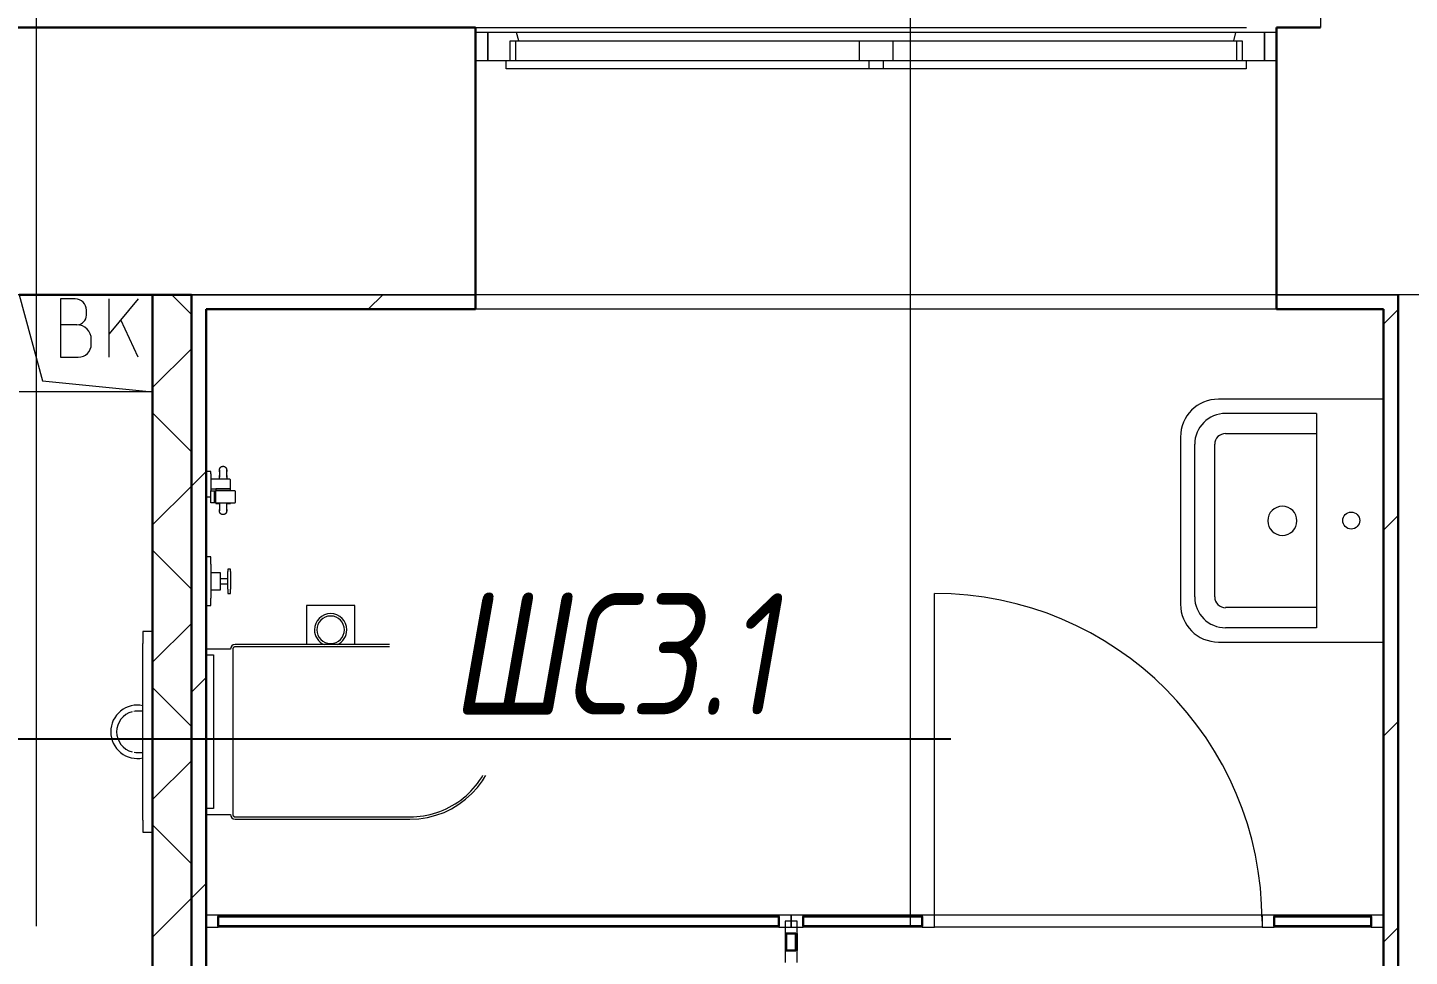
# Model space of a CAD drawing. Header units: millimetres. Extents: x -259793 to 1187961, y -549744 to 43070.
# Drawn here: x 261128 to 263974, y -4326 to -2413 of the extents above; entities that cross this region are included whole.
import ezdxf
from ezdxf import colors
from ezdxf.entities.mleader import LeaderData, LeaderLine
from ezdxf.math import Vec2, Vec3

# ---------------------------------------------------------------- set-up
doc = ezdxf.new("R2010")
doc.units = ezdxf.units.MM
doc.linetypes.add('ADSK_Линия сетки', pattern=[25, 20, -2.5, 0, -2.5])
for name, color, linetype, lineweight in [('_ Окна', 7, 'Continuous', 9), ('RC-Выноски', 7, 'Continuous', 0), ('Витраж', 7, 'Continuous', 9), ('Двери', 252, 'Continuous', 9), ('Обобщенные модели', 252, 'Continuous', 18), ('Окна', 252, 'Continuous', 9), ('Оси', 252, 'Continuous', 9), ('Перекрытие', 252, 'Continuous', 18), ('Сантехника', 252, 'Continuous', 9), ('Стены внутренние', 7, 'Continuous', 18), ('Стены наружные', 7, 'Continuous', 18), ('Стены разрез', 7, 'Continuous', 30)]:
    doc.layers.add(name, color=color, linetype=linetype, lineweight=lineweight)
doc.styles.add('RubezhCAD', font='', dxfattribs={"oblique": 10})
doc.styles.get('RubezhCAD').set_extended_font_data('GOST type A')

# ---------------------------------------------------------------- blocks, each defined once
blk = doc.blocks.new('3 этаж')
at = {"color": 251, "lineweight": 18, "true_color": 0x636466}
for p, q in [((261110.8, -2963.4), (261158.9, -3140.6)), ((261226, -2972.1), (261196, -2972.1)), ((261196, -2972.1), (261196, -3092.1)), ((261356, -2972.1), (261296, -3043.6)), ((261296, -3092.1), (261296, -2972.1)), ((261249.4, -3005.4), (261249.4, -2995.4)), ((261356, -3092.1), (261320.1, -3015)), ((261229.4, -3025.4), (261196, -3025.4)), ((261259.4, -3065.4), (261259.4, -3055.4)), ((261196, -3092.1), (261232.7, -3092.1)), ((261158.9, -3140.6), (261385.8, -3163.4)), ((261385.8, -3163.4), (261110.8, -3163.4))]:
    blk.add_line(p, q, dxfattribs=at)
for centre, radius, start, end in [((261226, -2995.4), 23.3, 0, 90), ((261229.4, -3005.4), 20, 270, 0), ((261229.4, -3055.4), 30, 0, 90), ((261232.7, -3065.4), 26.7, 270, 0)]:
    blk.add_arc(centre, radius, start, end, dxfattribs=at)
at = {"layer": '_ Окна', "color": 251, "true_color": 0x636466}
for p, q in [((262075.8, -2423.4), (262050.8, -2423.4)), ((262075.8, -2481.4), (262075.8, -2423.4)), ((263700.8, -2423.4), (263675.8, -2423.4)), ((263675.8, -2423.4), (263675.8, -2481.4)), ((262050.8, -2481.4), (262075.8, -2481.4)), ((263675.8, -2481.4), (263700.8, -2481.4))]:
    blk.add_line(p, q, dxfattribs=at)
at = {"layer": '_ Окна', "color": 251, "lineweight": 18, "true_color": 0x636466}
for p, q in [((262135.2, -2423.4), (262075.8, -2423.4)), ((262075.8, -2423.4), (262075.8, -2481.4)), ((262121.8, -2481.4), (262121.8, -2440.4)), ((262121.8, -2440.4), (262133.8, -2440.4)), ((262139.8, -2440.4), (262135.2, -2423.4)), ((263616.3, -2423.4), (263611.8, -2440.4)), ((263675.8, -2423.4), (263616.3, -2423.4)), ((263617.8, -2440.4), (263629.8, -2440.4)), ((263629.8, -2440.4), (263629.8, -2481.4)), ((263675.8, -2481.4), (263675.8, -2423.4)), ((262075.8, -2481.4), (262113.8, -2481.4)), ((263637.8, -2481.4), (263675.8, -2481.4))]:
    blk.add_line(p, q, dxfattribs=at)
at = {"layer": 'Витраж', "color": 251, "lineweight": 18, "true_color": 0x636466}
for p, q in [((261520.8, -4240.9), (261495.8, -4240.9)), ((261495.8, -4240.9), (261495.8, -4265.9)), ((261495.8, -4265.9), (261520.8, -4265.9)), ((261520.8, -4265.9), (261520.8, -4240.9)), ((262725.8, -4240.9), (262700.8, -4240.9)), ((262700.8, -4240.9), (262700.8, -4265.9)), ((262700.8, -4265.9), (262725.8, -4265.9)), ((262725.8, -4265.9), (262725.8, -4240.9))]:
    blk.add_line(p, q, dxfattribs=at)
at = {"layer": 'Витраж', "color": 251, "true_color": 0x636466}
for p, q in [((262675.8, -4240.9), (261520.8, -4240.9)), ((262675.8, -4265.9), (261520.8, -4265.9)), ((262970.8, -4240.9), (262725.8, -4240.9)), ((262970.8, -4265.9), (262725.8, -4265.9)), ((263670.8, -4240.9), (262995.8, -4240.9)), ((263670.8, -4265.9), (262995.8, -4265.9)), ((263895.8, -4240.9), (263695.8, -4240.9)), ((263895.8, -4265.9), (263695.8, -4265.9)), ((262688.3, -4278.4), (262688.3, -4313.4)), ((262713.3, -4278.4), (262713.3, -4313.4))]:
    blk.add_line(p, q, dxfattribs=at)
at = {"layer": 'Витраж', "color": 251, "lineweight": 18, "true_color": 0x636466, "extrusion": (0, 0, -1)}
for p, q in [((262700.8, -4240.9), (262675.8, -4240.9)), ((262675.8, -4240.9), (262675.8, -4265.9)), ((262675.8, -4265.9), (262700.8, -4265.9)), ((262713.3, -4253.4), (262688.3, -4253.4)), ((262688.3, -4253.4), (262688.3, -4278.4)), ((262700.8, -4265.9), (262700.8, -4240.9)), ((262713.3, -4278.4), (262713.3, -4253.4)), ((262995.8, -4240.9), (262970.8, -4240.9)), ((262970.8, -4240.9), (262970.8, -4265.9)), ((262970.8, -4265.9), (262995.8, -4265.9)), ((262995.8, -4265.9), (262995.8, -4240.9)), ((263695.8, -4240.9), (263670.8, -4240.9)), ((263670.8, -4240.9), (263670.8, -4265.9)), ((263670.8, -4265.9), (263695.8, -4265.9)), ((263695.8, -4265.9), (263695.8, -4240.9)), ((263920.8, -4240.9), (263895.8, -4240.9)), ((263895.8, -4240.9), (263895.8, -4265.9)), ((263895.8, -4265.9), (263920.8, -4265.9)), ((263920.8, -4265.9), (263920.8, -4240.9)), ((262688.3, -4278.4), (262713.3, -4278.4)), ((262713.3, -4313.4), (262688.3, -4313.4)), ((262688.3, -4313.4), (262688.3, -4338.4)), ((262713.3, -4338.4), (262713.3, -4313.4))]:
    blk.add_line(p, q, dxfattribs=at)
at = {"layer": 'Двери', "color": 251, "true_color": 0x636466}
blk.add_line((262995.8, -4240.9), (262995.8, -3578.4), dxfattribs=at)
blk.add_arc((262995.8, -4253.4), 675, 0, 90, dxfattribs=at)
at = {"layer": 'Обобщенные модели', "color": 251, "true_color": 0x636466}
for p, q in [((263920.8, -3178.4), (263580.8, -3178.4)), ((263782.8, -3207.9), (263595.6, -3207.9)), ((263782.8, -3207.9), (263782.8, -3649)), ((263502.8, -3256.4), (263502.8, -3428.5)), ((263532.1, -3585.5), (263532.1, -3271.4)), ((263573.4, -3585.5), (263573.4, -3271.4)), ((263595.6, -3249.2), (263782.8, -3249.2)), ((263502.8, -3428.5), (263502.8, -3600.5)), ((263782.8, -3607.7), (263595.6, -3607.7)), ((263782.8, -3649), (263595.6, -3649)), ((263580.8, -3678.5), (263920.8, -3678.5))]:
    blk.add_line(p, q, dxfattribs=at)
blk.add_circle((263854.5, -3428.4), 17.5, dxfattribs=at)
for centre, radius, start, end in [((263580.8, -3256.4), 78, 90, 180), ((263595.6, -3271.4), 63.6, 90, 180), ((263595.6, -3271.4), 22.3, 90, 180), ((263712.6, -3428.9), 30, 90, 270), ((263712.6, -3428.9), 30, 270, 90), ((263595.6, -3585.5), 63.6, 180, 270), ((263595.6, -3585.5), 22.3, 180, 270), ((263580.8, -3600.5), 78, 180, 270)]:
    blk.add_arc(centre, radius, start, end, dxfattribs=at)
at = {"layer": 'Окна', "color": 251, "true_color": 0x636466}
for p, q in [((262133.8, -2440.4), (262840.8, -2440.4)), ((262133.8, -2481.4), (262133.8, -2440.4)), ((263616.3, -2423.4), (262135.2, -2423.4)), ((262840.8, -2440.4), (262910.8, -2440.4)), ((262840.8, -2440.4), (262840.8, -2481.4)), ((262910.8, -2440.4), (263617.8, -2440.4)), ((262910.8, -2481.4), (262910.8, -2440.4)), ((263617.8, -2440.4), (263617.8, -2481.4)), ((262113.8, -2481.4), (262860.8, -2481.4)), ((262113.8, -2498.4), (262113.8, -2481.4)), ((262860.8, -2498.4), (262113.8, -2498.4)), ((262860.8, -2481.4), (262890.8, -2481.4)), ((262860.8, -2481.4), (262860.8, -2498.4)), ((262890.8, -2498.4), (262860.8, -2498.4)), ((262890.8, -2481.4), (263637.8, -2481.4)), ((262890.8, -2498.4), (262890.8, -2481.4)), ((263637.8, -2498.4), (262890.8, -2498.4)), ((263637.8, -2481.4), (263637.8, -2498.4))]:
    blk.add_line(p, q, dxfattribs=at)
at = {"layer": 'Оси', "color": 251, "linetype": 'ADSK_Линия сетки', "ltscale": 200, "true_color": 0x636466}
for p, q in [((261145.8, -263.4), (261145.8, -31389.6)), ((262945.8, -263.4), (262945.8, -31389.6)), ((314013.1, -2963.4), (237073.5, -2963.4))]:
    blk.add_line(p, q, dxfattribs=at)
at = {"layer": 'Перекрытие', "color": 251, "true_color": 0x636466}
blk.add_line((261385.8, -3163.4), (261110.8, -3163.4), dxfattribs=at)
at = {"layer": 'Сантехника', "color": 251, "true_color": 0x636466}
for p, q in [((261505.8, -3327.4), (261495.8, -3327.4)), ((261505.8, -3328.1), (261505.8, -3327.4)), ((261505.8, -3332.4), (261505.8, -3327.4)), ((261523.3, -3323.3), (261523.4, -3323)), ((261523.3, -3323.6), (261523.3, -3323.3)), ((261523.3, -3323.9), (261523.3, -3323.6)), ((261523.3, -3324.2), (261523.3, -3323.9)), ((261523.3, -3324.2), (261523.3, -3324.2)), ((261523.3, -3324.2), (261523.3, -3324.3)), ((261523.3, -3324.4), (261523.3, -3324.2)), ((261523.3, -3324.2), (261523.3, -3324.2)), ((261523.3, -3324.2), (261523.3, -3324.2)), ((261523.3, -3324.3), (261523.3, -3324.5)), ((261523.3, -3324.6), (261523.3, -3324.4)), ((261523.3, -3324.5), (261523.3, -3324.8)), ((261523.3, -3324.9), (261523.3, -3324.6)), ((261523.3, -3324.8), (261523.3, -3325.2)), ((261523.3, -3325.2), (261523.3, -3324.9)), ((261523.3, -3325.2), (261523.3, -3325.6)), ((261523.3, -3325.6), (261523.3, -3325.2)), ((261523.3, -3325.6), (261523.3, -3326.1)), ((261523.3, -3326.1), (261523.3, -3325.6)), ((261523.3, -3326.1), (261523.3, -3326.7)), ((261523.3, -3326.6), (261523.3, -3326.1)), ((261523.3, -3327.2), (261523.3, -3326.6)), ((261523.3, -3326.7), (261523.3, -3327.4)), ((261523.3, -3327.9), (261523.3, -3327.2)), ((261523.3, -3327.4), (261523.3, -3328.1)), ((261523.3, -3328.1), (261523.3, -3328.9)), ((261523.3, -3328.9), (261523.3, -3329.8)), ((261523.4, -3322.7), (261523.5, -3322.4)), ((261523.4, -3323), (261523.4, -3322.7)), ((261523.5, -3322.4), (261523.6, -3322.1)), ((261523.6, -3322.1), (261523.7, -3321.8)), ((261523.7, -3321.8), (261523.8, -3321.5)), ((261523.8, -3321.5), (261523.9, -3321.2)), ((261523.9, -3321.2), (261524, -3321)), ((261524, -3321), (261524.1, -3320.7)), ((261524.1, -3320.7), (261524.3, -3320.4)), ((261524.3, -3320.4), (261524.4, -3320.2)), ((261524.4, -3320.2), (261524.6, -3319.9)), ((261524.6, -3319.9), (261524.8, -3319.7)), ((261524.8, -3319.7), (261524.9, -3319.4)), ((261524.9, -3319.4), (261525.1, -3319.2)), ((261525.1, -3319.2), (261525.3, -3319)), ((261525.3, -3319), (261525.6, -3318.8)), ((261525.6, -3318.8), (261525.8, -3318.6)), ((261525.8, -3318.6), (261526, -3318.4)), ((261526, -3318.4), (261526.2, -3318.2)), ((261526.2, -3318.2), (261526.5, -3318)), ((261526.5, -3318), (261526.7, -3317.8)), ((261526.7, -3317.8), (261527, -3317.7)), ((261527, -3317.7), (261527.2, -3317.5)), ((261527.2, -3317.5), (261527.5, -3317.4)), ((261527.5, -3317.4), (261527.8, -3317.3)), ((261527.8, -3317.3), (261528.1, -3317.2)), ((261528.1, -3317.2), (261528.3, -3317.1)), ((261528.3, -3317.1), (261528.6, -3317)), ((261528.6, -3317), (261528.9, -3316.9)), ((261528.9, -3316.9), (261529.2, -3316.8)), ((261529.2, -3316.8), (261529.5, -3316.8)), ((261529.5, -3316.8), (261529.8, -3316.7)), ((261529.8, -3316.7), (261530.1, -3316.7)), ((261530.1, -3316.7), (261530.4, -3316.7)), ((261530.4, -3316.7), (261530.7, -3316.7)), ((261530.7, -3316.7), (261531, -3316.7)), ((261531, -3316.7), (261531.3, -3316.7)), ((261531.3, -3316.7), (261531.6, -3316.7)), ((261531.6, -3316.7), (261531.9, -3316.7)), ((261531.9, -3316.7), (261532.2, -3316.8)), ((261532.2, -3316.8), (261532.5, -3316.9)), ((261532.5, -3316.9), (261532.8, -3316.9)), ((261532.8, -3316.9), (261533.1, -3317)), ((261533.1, -3317), (261533.3, -3317.1)), ((261533.3, -3317.1), (261533.6, -3317.2)), ((261533.6, -3317.2), (261533.9, -3317.3)), ((261533.9, -3317.3), (261534.2, -3317.5)), ((261534.2, -3317.5), (261534.4, -3317.6)), ((261534.4, -3317.6), (261534.7, -3317.8)), ((261534.7, -3317.8), (261534.9, -3317.9)), ((261534.9, -3317.9), (261535.2, -3318.1)), ((261535.2, -3318.1), (261535.4, -3318.3)), ((261535.4, -3318.3), (261535.7, -3318.5)), ((261535.7, -3318.5), (261535.9, -3318.7)), ((261535.9, -3318.7), (261536.1, -3318.9)), ((261536.1, -3318.9), (261536.3, -3319.1)), ((261536.3, -3319.1), (261536.5, -3319.3)), ((261536.5, -3319.3), (261536.7, -3319.5)), ((261536.7, -3319.5), (261536.9, -3319.8)), ((261536.9, -3319.8), (261537, -3320)), ((261537, -3320), (261537.2, -3320.3)), ((261537.2, -3320.3), (261537.4, -3320.5)), ((261537.4, -3320.5), (261537.5, -3320.8)), ((261537.5, -3320.8), (261537.6, -3321.1)), ((261537.6, -3321.1), (261537.7, -3321.4)), ((261537.7, -3321.4), (261537.8, -3321.6)), ((261537.8, -3321.6), (261537.9, -3321.9)), ((261537.9, -3321.9), (261538, -3322.2)), ((261538, -3322.2), (261538.1, -3322.5)), ((261538.1, -3322.5), (261538.2, -3322.8)), ((261538.2, -3322.8), (261538.2, -3323.1)), ((261538.2, -3323.1), (261538.2, -3323.4)), ((261538.2, -3323.4), (261538.3, -3323.7)), ((261538.3, -3323.7), (261538.3, -3324)), ((261538.3, -3324), (261538.3, -3324.2)), ((261538.3, -3324.3), (261538.3, -3324.2)), ((261538.3, -3324.2), (261538.3, -3324.2)), ((261538.3, -3324.2), (261538.3, -3324.2)), ((261538.3, -3324.2), (261538.3, -3324.3)), ((261538.3, -3324.4), (261538.3, -3324.3)), ((261538.3, -3324.3), (261538.3, -3324.5)), ((261538.3, -3324.7), (261538.3, -3324.4)), ((261538.3, -3324.5), (261538.3, -3324.7)), ((261538.3, -3325), (261538.3, -3324.7)), ((261538.3, -3324.7), (261538.3, -3325)), ((261538.3, -3325.4), (261538.3, -3325)), ((261538.3, -3325), (261538.3, -3325.4)), ((261538.3, -3325.9), (261538.3, -3325.4)), ((261538.3, -3325.4), (261538.3, -3325.8)), ((261538.3, -3325.8), (261538.3, -3326.3)), ((261538.3, -3326.5), (261538.3, -3325.9)), ((261538.3, -3326.3), (261538.3, -3326.9)), ((261538.3, -3327.1), (261538.3, -3326.5)), ((261538.3, -3326.9), (261538.3, -3327.5)), ((261538.3, -3327.8), (261538.3, -3327.1)), ((261538.3, -3328.6), (261538.3, -3327.8)), ((261538.3, -3329.5), (261538.3, -3328.6)), ((261538.3, -3330.4), (261538.3, -3329.5)), ((261505.8, -3332.4), (261505.8, -3366.9)), ((261544.8, -3343.4), (261505.8, -3343.4)), ((261523.3, -3329.8), (261523.3, -3330.8)), ((261523.3, -3330.8), (261523.3, -3331.8)), ((261523.3, -3331.8), (261523.3, -3332.9)), ((261523.3, -3332.9), (261523.3, -3334.1)), ((261523.3, -3334.1), (261523.3, -3335.3)), ((261523.3, -3335.3), (261523.3, -3336.6)), ((261523.3, -3336.4), (261523.3, -3335.3)), ((261523.3, -3337.6), (261523.3, -3336.4)), ((261523.3, -3336.6), (261523.3, -3337.9)), ((261523.3, -3338.9), (261523.3, -3337.6)), ((261523.3, -3337.9), (261523.3, -3338.8)), ((261523.3, -3339.7), (261523.3, -3338.8)), ((261523.3, -3340.2), (261523.3, -3338.9)), ((261523.3, -3341), (261523.3, -3339.7)), ((261523.3, -3341.6), (261523.3, -3340.2)), ((261523.3, -3342.3), (261523.3, -3341)), ((261523.3, -3342.9), (261523.3, -3341.6)), ((261538.3, -3331.4), (261538.3, -3330.4)), ((261538.3, -3332.5), (261538.3, -3331.4)), ((261538.3, -3333.6), (261538.3, -3332.5)), ((261538.3, -3334.8), (261538.3, -3333.6)), ((261538.3, -3336.1), (261538.3, -3334.8)), ((261538.3, -3335.8), (261538.3, -3337)), ((261538.3, -3337.4), (261538.3, -3336.1)), ((261538.3, -3337), (261538.3, -3338.2)), ((261538.3, -3338.8), (261538.3, -3337.4)), ((261538.3, -3338.2), (261538.3, -3339.5)), ((261538.3, -3338.8), (261538.3, -3340.2)), ((261538.3, -3339.5), (261538.3, -3340.8)), ((261538.3, -3340.2), (261538.3, -3341.5)), ((261538.3, -3340.8), (261538.3, -3342.2)), ((261538.3, -3341.5), (261538.3, -3342.8)), ((261538.3, -3342.2), (261538.3, -3343.4)), ((261545.8, -3362.4), (261545.8, -3344.4)), ((261495.8, -3379.4), (261505.8, -3379.4)), ((261505.8, -3363.4), (261544.8, -3363.4)), ((261505.8, -3366.9), (261512.8, -3366.9)), ((261505.8, -3391.9), (261505.8, -3366.9)), ((261512.8, -3366.9), (261515.8, -3366.9)), ((261512.8, -3366.9), (261512.8, -3391.9)), ((261515.8, -3363.4), (261515.8, -3366.9)), ((261545.8, -3363.4), (261515.8, -3363.4)), ((261555.8, -3366.9), (261515.8, -3366.9)), ((261515.8, -3367.6), (261515.8, -3367.9)), ((261515.8, -3390.9), (261515.8, -3367.9)), ((261515.8, -3390.9), (261515.8, -3367.9)), ((261545.8, -3367.9), (261545.8, -3363.4)), ((261555.8, -3367), (261555.8, -3366.9)), ((261555.8, -3367.9), (261555.8, -3366.9)), ((261555.8, -3367.9), (261555.8, -3390.9)), ((261512.8, -3391.9), (261505.8, -3391.9)), ((261515.8, -3391.9), (261512.8, -3391.9)), ((261515.8, -3390.9), (261515.8, -3391.2)), ((261515.8, -3391.9), (261515.8, -3393.4)), ((261515.8, -3391.9), (261555.8, -3391.9)), ((261515.8, -3393.4), (261523.3, -3393.4)), ((261523.3, -3393.4), (261523.3, -3390.9)), ((261523.3, -3394.1), (261523.3, -3395.5)), ((261523.3, -3395.5), (261523.3, -3396.8)), ((261523.3, -3396.8), (261523.3, -3398.1)), ((261523.3, -3398.1), (261523.3, -3399.3)), ((261523.3, -3399.3), (261523.3, -3400.4)), ((261523.3, -3400.4), (261523.3, -3401.5)), ((261523.3, -3401.5), (261523.3, -3402.5)), ((261523.3, -3402.5), (261523.3, -3403.4)), ((261523.3, -3403.4), (261523.3, -3404.3)), ((261523.3, -3404.3), (261523.3, -3405.1)), ((261523.3, -3405.1), (261523.3, -3405.8)), ((261523.3, -3406), (261523.3, -3405.4)), ((261523.3, -3405.8), (261523.3, -3406.4)), ((261523.3, -3406.6), (261523.3, -3406)), ((261523.3, -3406.4), (261523.3, -3407)), ((261523.3, -3407.1), (261523.3, -3406.6)), ((261523.3, -3407), (261523.3, -3407.5)), ((261523.3, -3407.5), (261523.3, -3407.1)), ((261523.3, -3407.9), (261523.3, -3407.5)), ((261523.3, -3407.5), (261523.3, -3407.9)), ((261523.3, -3408.2), (261523.3, -3407.9)), ((261523.3, -3407.9), (261523.3, -3408.2)), ((261523.3, -3408.4), (261523.3, -3408.2)), ((261523.3, -3408.2), (261523.3, -3408.5)), ((261523.3, -3408.6), (261523.3, -3408.4)), ((261523.3, -3408.5), (261523.3, -3408.6)), ((261523.3, -3408.7), (261523.3, -3408.6)), ((261523.3, -3408.6), (261523.3, -3408.7)), ((261523.3, -3408.9), (261523.3, -3408.7)), ((261523.3, -3408.7), (261523.3, -3408.7)), ((261523.3, -3408.7), (261523.3, -3408.7)), ((261523.3, -3409.2), (261523.3, -3408.9)), ((261523.3, -3409.5), (261523.3, -3409.2)), ((261523.4, -3409.8), (261523.3, -3409.5)), ((261523.4, -3410.1), (261523.4, -3409.8)), ((261523.5, -3410.4), (261523.4, -3410.1)), ((261523.5, -3410.7), (261523.5, -3410.4)), ((261523.6, -3411), (261523.5, -3410.7)), ((261523.7, -3411.2), (261523.6, -3411)), ((261523.8, -3411.5), (261523.7, -3411.2)), ((261523.9, -3411.8), (261523.8, -3411.5)), ((261524.1, -3412.1), (261523.9, -3411.8)), ((261524.2, -3412.3), (261524.1, -3412.1)), ((261524.4, -3412.6), (261524.2, -3412.3)), ((261524.5, -3412.9), (261524.4, -3412.6)), ((261524.7, -3413.1), (261524.5, -3412.9)), ((261524.9, -3413.3), (261524.7, -3413.1)), ((261525.1, -3413.6), (261524.9, -3413.3)), ((261525.2, -3413.8), (261525.1, -3413.6)), ((261525.5, -3414), (261525.2, -3413.8)), ((261525.7, -3414.2), (261525.5, -3414)), ((261525.9, -3414.4), (261525.7, -3414.2)), ((261526.1, -3414.6), (261525.9, -3414.4)), ((261526.4, -3414.8), (261526.1, -3414.6)), ((261526.6, -3415), (261526.4, -3414.8)), ((261526.9, -3415.1), (261526.6, -3415)), ((261534.8, -3415), (261534.6, -3415.2)), ((261535.1, -3414.9), (261534.8, -3415)), ((261535.3, -3414.7), (261535.1, -3414.9)), ((261535.6, -3414.5), (261535.3, -3414.7)), ((261535.8, -3414.3), (261535.6, -3414.5)), ((261536, -3414.1), (261535.8, -3414.3)), ((261536.2, -3413.9), (261536, -3414.1)), ((261536.4, -3413.7), (261536.2, -3413.9)), ((261536.6, -3413.4), (261536.4, -3413.7)), ((261536.8, -3413.2), (261536.6, -3413.4)), ((261537, -3413), (261536.8, -3413.2)), ((261537.1, -3412.7), (261537, -3413)), ((261537.3, -3412.5), (261537.1, -3412.7)), ((261537.4, -3412.2), (261537.3, -3412.5)), ((261537.6, -3411.9), (261537.4, -3412.2)), ((261537.7, -3411.7), (261537.6, -3411.9)), ((261537.8, -3411.4), (261537.7, -3411.7)), ((261537.9, -3411.1), (261537.8, -3411.4)), ((261538, -3410.8), (261537.9, -3411.1)), ((261538.1, -3410.5), (261538, -3410.8)), ((261538.2, -3409.9), (261538.1, -3410.2)), ((261538.1, -3410.2), (261538.1, -3410.5)), ((261538.3, -3409.3), (261538.2, -3409.6)), ((261538.2, -3409.6), (261538.2, -3409.9)), ((261538.3, -3390.9), (261538.3, -3393.4)), ((261538.3, -3393.2), (261538.3, -3394.1)), ((261538.3, -3393.4), (261545.8, -3393.4)), ((261538.3, -3395), (261538.3, -3394.1)), ((261538.3, -3396.3), (261538.3, -3395)), ((261538.3, -3397.6), (261538.3, -3396.3)), ((261538.3, -3398.8), (261538.3, -3397.6)), ((261538.3, -3400), (261538.3, -3398.8)), ((261538.3, -3401.1), (261538.3, -3400)), ((261538.3, -3402.1), (261538.3, -3401.1)), ((261538.3, -3403.1), (261538.3, -3402.1)), ((261538.3, -3404), (261538.3, -3403.1)), ((261538.3, -3404.8), (261538.3, -3404)), ((261538.3, -3405.5), (261538.3, -3404.8)), ((261538.3, -3406.2), (261538.3, -3405.5)), ((261538.3, -3405.7), (261538.3, -3406.3)), ((261538.3, -3406.8), (261538.3, -3406.2)), ((261538.3, -3406.3), (261538.3, -3406.8)), ((261538.3, -3406.8), (261538.3, -3407.3)), ((261538.3, -3407.3), (261538.3, -3406.8)), ((261538.3, -3407.3), (261538.3, -3407.7)), ((261538.3, -3407.7), (261538.3, -3407.3)), ((261538.3, -3407.7), (261538.3, -3408)), ((261538.3, -3408.1), (261538.3, -3407.7)), ((261538.3, -3408), (261538.3, -3408.3)), ((261538.3, -3408.4), (261538.3, -3408.1)), ((261538.3, -3408.3), (261538.3, -3408.5)), ((261538.3, -3408.6), (261538.3, -3408.4)), ((261538.3, -3408.5), (261538.3, -3408.7)), ((261538.3, -3408.7), (261538.3, -3408.6)), ((261538.3, -3408.7), (261538.3, -3409)), ((261538.3, -3408.7), (261538.3, -3408.7)), ((261538.3, -3408.7), (261538.3, -3408.7)), ((261538.3, -3408.7), (261538.3, -3408.7)), ((261538.3, -3409), (261538.3, -3409.3)), ((261545.8, -3393.4), (261545.8, -3390.9)), ((261555.8, -3391.9), (261555.8, -3390.9)), ((261555.8, -3391.9), (261555.8, -3391.8)), ((261527.1, -3415.3), (261526.9, -3415.1)), ((261527.4, -3415.4), (261527.1, -3415.3)), ((261527.7, -3415.6), (261527.4, -3415.4)), ((261527.9, -3415.7), (261527.7, -3415.6)), ((261528.2, -3415.8), (261527.9, -3415.7)), ((261528.5, -3415.9), (261528.2, -3415.8)), ((261528.8, -3416), (261528.5, -3415.9)), ((261529.1, -3416), (261528.8, -3416)), ((261529.4, -3416.1), (261529.1, -3416)), ((261529.7, -3416.2), (261529.4, -3416.1)), ((261530, -3416.2), (261529.7, -3416.2)), ((261530.3, -3416.2), (261530, -3416.2)), ((261530.6, -3416.2), (261530.3, -3416.2)), ((261530.9, -3416.2), (261530.6, -3416.2)), ((261531.2, -3416.2), (261530.9, -3416.2)), ((261531.5, -3416.2), (261531.2, -3416.2)), ((261531.8, -3416.2), (261531.5, -3416.2)), ((261532.1, -3416.1), (261531.8, -3416.2)), ((261532.3, -3416.1), (261532.1, -3416.1)), ((261532.6, -3416), (261532.3, -3416.1)), ((261532.9, -3415.9), (261532.6, -3416)), ((261533.2, -3415.8), (261532.9, -3415.9)), ((261533.5, -3415.7), (261533.2, -3415.8)), ((261533.8, -3415.6), (261533.5, -3415.7)), ((261534, -3415.5), (261533.8, -3415.6)), ((261534.3, -3415.3), (261534, -3415.5)), ((261534.6, -3415.2), (261534.3, -3415.3)), ((261505.8, -3503.4), (261495.8, -3503.4)), ((261505.8, -3504), (261505.8, -3503.4)), ((261505.8, -3518.4), (261505.8, -3503.4)), ((261505.8, -3518.4), (261505.8, -3588.4)), ((261545.8, -3528.4), (261540.8, -3528.4)), ((261540.8, -3528.4), (261540.8, -3533.4)), ((261540.8, -3528.4), (261540.8, -3530.9)), ((261545.8, -3530.9), (261545.8, -3528.4)), ((261545.8, -3533.4), (261545.8, -3528.4)), ((261525.8, -3535.9), (261505.8, -3535.9)), ((261525.8, -3570.9), (261525.8, -3535.9)), ((261540.8, -3548.4), (261525.8, -3548.4)), ((261540.8, -3569.4), (261540.8, -3533.4)), ((261545.8, -3533.4), (261545.8, -3569.4)), ((261505.8, -3570.9), (261525.8, -3570.9)), ((261525.8, -3558.4), (261540.8, -3558.4)), ((261540.8, -3569.4), (261540.8, -3578.4)), ((261540.8, -3577.2), (261540.8, -3578.4)), ((261540.8, -3578.4), (261545.8, -3578.4)), ((261545.8, -3578.4), (261545.8, -3569.4)), ((261545.8, -3578.4), (261545.8, -3577.2)), ((261495.8, -3603.4), (261505.8, -3603.4)), ((261505.8, -3603.4), (261505.8, -3588.4)), ((261505.8, -3603.4), (261505.8, -3602.9)), ((261802.4, -3603.3), (261702.4, -3603.3)), ((261702.4, -3603.3), (261702.4, -3683.4)), ((261802.4, -3683.4), (261802.4, -3603.3)), ((261545.8, -3693.4), (261495.8, -3693.4)), ((261550.9, -3692.6), (261550.8, -3692.8)), ((261550.8, -3692.8), (261550.8, -3693)), ((261550.8, -3693), (261550.8, -3693.2)), ((261550.8, -3693.2), (261550.8, -3693.4)), ((261550.8, -3693.4), (261550.8, -3693.4)), ((261550.8, -3693.4), (261550.8, -4033.4)), ((261551, -3692), (261550.9, -3692.2)), ((261550.9, -3692.2), (261550.9, -3692.4)), ((261550.9, -3692.4), (261550.9, -3692.6)), ((261551.1, -3691.8), (261551, -3692)), ((261551.2, -3691.4), (261551.1, -3691.6)), ((261551.1, -3691.6), (261551.1, -3691.8)), ((261551.3, -3691.3), (261551.2, -3691.4)), ((261551.4, -3691.1), (261551.3, -3691.3)), ((261551.5, -3690.9), (261551.4, -3691.1)), ((261551.6, -3690.7), (261551.5, -3690.9)), ((261551.7, -3690.6), (261551.6, -3690.7)), ((261551.8, -3690.4), (261551.7, -3690.6)), ((261551.9, -3690.3), (261551.8, -3690.4)), ((261552.1, -3690.1), (261551.9, -3690.3)), ((261552.2, -3690), (261552.1, -3690.1)), ((261552.3, -3689.8), (261552.2, -3690)), ((261552.5, -3689.7), (261552.3, -3689.8)), ((261552.6, -3689.6), (261552.5, -3689.7)), ((261552.8, -3689.4), (261552.6, -3689.6)), ((261553, -3689.3), (261552.8, -3689.4)), ((261553.1, -3689.2), (261553, -3689.3)), ((261553.3, -3689.1), (261553.1, -3689.2)), ((261553.5, -3689), (261553.3, -3689.1)), ((261553.6, -3688.9), (261553.5, -3689)), ((261553.8, -3688.8), (261553.6, -3688.9)), ((261554, -3688.8), (261553.8, -3688.8)), ((261554.2, -3688.7), (261554, -3688.8)), ((261554.4, -3688.6), (261554.2, -3688.7)), ((261554.6, -3688.6), (261554.4, -3688.6)), ((261554.8, -3688.5), (261554.6, -3688.6)), ((261555, -3688.5), (261554.8, -3688.5)), ((261555.2, -3688.5), (261555, -3688.5)), ((261555.4, -3688.5), (261555.2, -3688.5)), ((261555.6, -3688.4), (261555.4, -3688.5)), ((261555.8, -3688.4), (261555.6, -3688.4)), ((261915.8, -3683.4), (261555.8, -3683.4)), ((261915.8, -3688.4), (261555.8, -3688.4)), ((261919.6, -3688.5), (261915.8, -3688.4)), ((261926.6, -3688.8), (261919.6, -3688.5)), ((261933.5, -3689.3), (261926.6, -3688.8)), ((261940.5, -3690.2), (261933.5, -3689.3)), ((261947.4, -3691.3), (261940.5, -3690.2)), ((261954.2, -3692.7), (261947.4, -3691.3)), ((261961, -3694.4), (261954.2, -3692.7)), ((261967.8, -3696.3), (261961, -3694.4)), ((261974.4, -3698.6), (261967.8, -3696.3)), ((261980.9, -3701), (261974.4, -3698.6)), ((261495.8, -3705.2), (261510.8, -3705.2)), ((261510.8, -3705.2), (261510.8, -4021.6)), ((261987.4, -3703.8), (261980.9, -3701)), ((261993.7, -3706.8), (261987.4, -3703.8)), ((261999.9, -3710), (261993.7, -3706.8)), ((262006, -3713.5), (261999.9, -3710)), ((262011.9, -3717.2), (262006, -3713.5)), ((262017.7, -3721.2), (262011.9, -3717.2)), ((262023.3, -3725.4), (262017.7, -3721.2)), ((262028.7, -3729.8), (262023.3, -3725.4)), ((262034, -3734.4), (262028.7, -3729.8)), ((262039.1, -3739.2), (262034, -3734.4)), ((262043.9, -3744.3), (262039.1, -3739.2)), ((262048.6, -3749.5), (262043.9, -3744.3)), ((262053, -3754.9), (262048.6, -3749.5)), ((262057.3, -3760.5), (262053, -3754.9)), ((262061.3, -3766.2), (262057.3, -3760.5)), ((262065, -3772.1), (262061.3, -3766.2)), ((262068.6, -3778.1), (262065, -3772.1)), ((262071.9, -3784.3), (262068.6, -3778.1)), ((262074.9, -3790.6), (262071.9, -3784.3)), ((262077.7, -3797), (262074.9, -3790.6)), ((262080.2, -3803.6), (262077.7, -3797)), ((262082.5, -3810.2), (262080.2, -3803.6)), ((262084.5, -3816.9), (262082.5, -3810.2)), ((262086.2, -3823.7), (262084.5, -3816.9)), ((262087.7, -3830.5), (262086.2, -3823.7)), ((262088.8, -3837.4), (262087.7, -3830.5)), ((262089.7, -3844.4), (262088.8, -3837.4)), ((262090.4, -3851.3), (262089.7, -3844.4)), ((262090.7, -3858.3), (262090.4, -3851.3)), ((262090.6, -3872.3), (262090.8, -3865.3)), ((262090.8, -3865.3), (262090.7, -3858.3)), ((262086.9, -3900.1), (262088.2, -3893.2)), ((262088.2, -3893.2), (262089.3, -3886.3)), ((262089.3, -3886.3), (262090.1, -3879.3)), ((262090.1, -3879.3), (262090.6, -3872.3)), ((262076.2, -3933.3), (262078.9, -3926.9)), ((262078.9, -3926.9), (262081.3, -3920.3)), ((262081.3, -3920.3), (262083.4, -3913.6)), ((262083.4, -3913.6), (262085.3, -3906.9)), ((262085.3, -3906.9), (262086.9, -3900.1)), ((262063, -3958), (262066.7, -3952)), ((262066.7, -3952), (262070.1, -3945.9)), ((262070.1, -3945.9), (262073.3, -3939.7)), ((262073.3, -3939.7), (262076.2, -3933.3)), ((262041.3, -3985.4), (262046.1, -3980.3)), ((262046.1, -3980.3), (262050.7, -3974.9)), ((262050.7, -3974.9), (262055, -3969.5)), ((262055, -3969.5), (262059.1, -3963.8)), ((262059.1, -3963.8), (262063, -3958)), ((262002.7, -4015.3), (262008.7, -4011.7)), ((262008.7, -4011.7), (262014.6, -4007.9)), ((262014.6, -4007.9), (262020.3, -4003.8)), ((262020.3, -4003.8), (262025.8, -3999.5)), ((262025.8, -3999.5), (262031.2, -3995)), ((262031.2, -3995), (262036.3, -3990.3)), ((262036.3, -3990.3), (262041.3, -3985.4)), ((261510.8, -4021.6), (261495.8, -4021.6)), ((261495.8, -4033.4), (261545.8, -4033.4)), ((261550.8, -4033.4), (261550.8, -4033.6)), ((261550.8, -4033.6), (261550.8, -4033.8)), ((261550.8, -4033.8), (261550.8, -4034)), ((261550.8, -4034), (261550.8, -4034.2)), ((261550.8, -4034.2), (261550.9, -4034.4)), ((261550.9, -4034.4), (261550.9, -4034.6)), ((261550.9, -4034.6), (261551, -4034.8)), ((261551, -4034.8), (261551, -4035)), ((261551, -4035), (261551.1, -4035.2)), ((261551.1, -4035.2), (261551.2, -4035.4)), ((261551.2, -4035.4), (261551.3, -4035.6)), ((261551.3, -4035.6), (261551.3, -4035.8)), ((261551.3, -4035.8), (261551.4, -4035.9)), ((261551.4, -4035.9), (261551.5, -4036.1)), ((261551.5, -4036.1), (261551.7, -4036.3)), ((261551.7, -4036.3), (261551.8, -4036.4)), ((261551.8, -4036.4), (261551.9, -4036.6)), ((261551.9, -4036.6), (261552, -4036.7)), ((261552, -4036.7), (261552.2, -4036.9)), ((261552.2, -4036.9), (261552.3, -4037)), ((261552.3, -4037), (261552.4, -4037.2)), ((261552.4, -4037.2), (261552.6, -4037.3)), ((261552.6, -4037.3), (261552.8, -4037.4)), ((261552.8, -4037.4), (261552.9, -4037.5)), ((261552.9, -4037.5), (261553.1, -4037.7)), ((261553.1, -4037.7), (261553.2, -4037.8)), ((261553.2, -4037.8), (261553.4, -4037.9)), ((261553.4, -4037.9), (261553.6, -4037.9)), ((261553.6, -4037.9), (261553.8, -4038)), ((261553.8, -4038), (261554, -4038.1)), ((261554, -4038.1), (261554.2, -4038.2)), ((261554.2, -4038.2), (261554.3, -4038.2)), ((261554.3, -4038.2), (261554.5, -4038.3)), ((261554.5, -4038.3), (261554.7, -4038.3)), ((261554.7, -4038.3), (261554.9, -4038.4)), ((261554.9, -4038.4), (261555.1, -4038.4)), ((261555.1, -4038.4), (261555.3, -4038.4)), ((261555.3, -4038.4), (261555.5, -4038.4)), ((261555.5, -4038.4), (261555.7, -4038.4)), ((261555.7, -4038.4), (261555.8, -4038.4)), ((261555.8, -4038.4), (261915.8, -4038.4)), ((261915.8, -4038.4), (261922.8, -4038.3)), ((261922.8, -4038.3), (261929.8, -4037.9)), ((261929.8, -4037.9), (261936.7, -4037.2)), ((261936.7, -4037.2), (261943.7, -4036.2)), ((261943.7, -4036.2), (261950.5, -4035)), ((261950.5, -4035), (261957.4, -4033.4)), ((261957.4, -4033.4), (261964.1, -4031.6)), ((261964.1, -4031.6), (261970.8, -4029.6)), ((261970.8, -4029.6), (261977.4, -4027.2)), ((261977.4, -4027.2), (261983.9, -4024.6)), ((261983.9, -4024.6), (261990.3, -4021.8)), ((261990.3, -4021.8), (261996.6, -4018.7)), ((261996.6, -4018.7), (262002.7, -4015.3)), ((261555.8, -4043.4), (261915.8, -4043.4))]:
    blk.add_line(p, q, dxfattribs=at)
at = {"layer": 'Сантехника', "color": 251, "lineweight": 9, "true_color": 0x636466}
for p, q in [((261385.8, -3656.7), (261365.8, -3656.7)), ((261365.8, -3656.7), (261365.8, -3681.7)), ((261365.8, -4045.2), (261365.8, -3681.7)), ((261354.4, -3820.7), (261354.3, -3820.7)), ((261354.3, -3820.7), (261354.3, -3820.7)), ((261354.5, -3820.7), (261354.4, -3820.7)), ((261354.7, -3820.7), (261354.5, -3820.7)), ((261355, -3820.7), (261354.7, -3820.7)), ((261355.3, -3820.7), (261355, -3820.7)), ((261355.7, -3820.7), (261355.3, -3820.7)), ((261356.2, -3820.7), (261355.7, -3820.7)), ((261356.8, -3820.7), (261356.2, -3820.7)), ((261357.4, -3820.7), (261356.8, -3820.7)), ((261358.1, -3820.7), (261357.4, -3820.7)), ((261358.8, -3820.7), (261358.1, -3820.7)), ((261359.6, -3820.7), (261358.8, -3820.7)), ((261360.5, -3820.7), (261359.6, -3820.7)), ((261361.5, -3820.7), (261360.5, -3820.7)), ((261362.5, -3820.7), (261361.5, -3820.7)), ((261363.5, -3820.7), (261362.5, -3820.7)), ((261364.6, -3820.7), (261363.5, -3820.7)), ((261354.3, -3906.1), (261354.4, -3906.1)), ((261354.4, -3906.1), (261354.5, -3906.1)), ((261354.5, -3906.1), (261354.7, -3906.1)), ((261354.7, -3906.1), (261354.9, -3906.1)), ((261354.9, -3906.1), (261355.2, -3906.1)), ((261355.2, -3906.1), (261355.6, -3906.1)), ((261355.6, -3906.1), (261356.1, -3906.1)), ((261356.1, -3906.1), (261356.6, -3906.1)), ((261356.6, -3906.1), (261357.2, -3906.1)), ((261357.2, -3906.1), (261357.9, -3906.1)), ((261357.9, -3906.1), (261358.6, -3906.1)), ((261358.6, -3906.1), (261359.4, -3906.1)), ((261359.4, -3906.1), (261360.3, -3906.1)), ((261360.3, -3906.1), (261361.2, -3906.1)), ((261361.2, -3906.1), (261362.2, -3906.1)), ((261362.2, -3906.1), (261363.2, -3906.1)), ((261363.2, -3906.1), (261364.3, -3906.1)), ((261364.3, -3906.1), (261365.5, -3906.1)), ((261365.8, -4045.2), (261365.8, -4070.2)), ((261365.8, -4070.2), (261385.8, -4070.2))]:
    blk.add_line(p, q, dxfattribs=at)
at = {"layer": 'Сантехника', "color": 251, "true_color": 0x636466}
for centre, radius, start, end in [((261544.8, -3344.4), 1, 0, 90), ((261544.8, -3362.4), 1, 270, 0), ((261752.4, -3653.3), 33.3, 0, 180), ((261752.4, -3653.3), 28.3, 0, 180), ((261752.4, -3653.3), 33.3, 180, 245.7495), ((261752.4, -3653.3), 28.3, 180, 0), ((261752.4, -3653.3), 33.3, 294.2505, 0), ((261555.8, -3693.4), 10, 90, 180), ((261555.8, -3693.4), 5, 150, 180), ((261555.8, -3693.4), 5, 150, 180), ((261555.8, -3693.4), 5, 150, 180), ((261555.8, -3693.4), 5, 90, 120), ((261555.8, -3693.4), 5, 90, 120), ((261555.8, -3693.4), 5, 105, 120), ((261915.8, -3863.4), 180, 270, 90), ((261915.8, -3863.4), 175, 89.0922, 90), ((261915.8, -3863.4), 175, 89.0922, 90), ((261555.8, -4033.4), 10, 180, 270), ((261555.8, -4033.4), 5, 180, 210), ((261555.8, -4033.4), 5, 180, 210), ((261555.8, -4033.4), 5, 180, 210), ((261555.8, -4033.4), 5, 240, 270), ((261555.8, -4033.4), 5, 240, 270), ((261555.8, -4033.4), 5, 240, 255), ((261915.8, -3863.4), 175, 270, 270.9078), ((261915.8, -3863.4), 175, 270, 270.9078)]:
    blk.add_arc(centre, radius, start, end, dxfattribs=at)
at = {"layer": 'Сантехника', "color": 251, "lineweight": 9, "true_color": 0x636466}
for radius, start, end in [(55, 77.9742, 180), (42.7, 105, 180), (42.7, 87.2428, 99.4986), (42.7, 90, 92.5338), (55, 180, 282.0258), (42.7, 180, 255), (42.7, 260.8699, 270), (42.7, 267.9172, 270), (42.7, 272.2417, 274.1976)]:
    blk.add_arc((261354.3, -3863.4), radius, start, end, dxfattribs=at)
at = {"layer": 'Стены внутренние', "color": 251, "true_color": 0x636466}
for p, q in [((263790.8, -613.4), (263790.8, -2413.4)), ((262050.8, -2413.4), (263638.8, -2413.4)), ((261465.8, -2963.4), (262050.8, -2963.4)), ((263700.8, -2963.4), (263950.8, -2963.4))]:
    blk.add_line(p, q, dxfattribs=at)
at = {"layer": 'Стены внутренние', "color": 251, "lineweight": 30, "true_color": 0x636466}
for p, q in [((262050.8, -2413.4), (260890.8, -2413.4)), ((262050.8, -2963.4), (262050.8, -2413.4)), ((263790.8, -2413.4), (263700.8, -2413.4)), ((263700.8, -2413.4), (263700.8, -2963.4)), ((261110.8, -2963.4), (261385.8, -2963.4)), ((263950.8, -2963.4), (263950.8, -8968.4))]:
    blk.add_line(p, q, dxfattribs=at)
at = {"layer": 'Стены наружные', "color": 251, "lineweight": 30, "true_color": 0x636466}
for p, q in [((261385.8, -2963.4), (261385.8, -6893.4)), ((261465.8, -2963.4), (261385.8, -2963.4)), ((261465.8, -6893.4), (261465.8, -2963.4)), ((262050.8, -2993.4), (262050.8, -2963.4)), ((263700.8, -2963.4), (263700.8, -2993.4)), ((261495.8, -2993.4), (262050.8, -2993.4)), ((261495.8, -6863.4), (261495.8, -2993.4)), ((263700.8, -2993.4), (263920.8, -2993.4)), ((263920.8, -2993.4), (263920.8, -8938.4))]:
    blk.add_line(p, q, dxfattribs=at)
at = {"layer": 'Стены наружные', "color": 251, "linetype": 'Continuous', "lineweight": 9, "true_color": 0x636466}
for p, q in [((261465.8, -3003.8), (261425.4, -2963.4)), ((261829.7, -2993.4), (261859.7, -2963.4)), ((263920.8, -3023.7), (263950.8, -2993.7)), ((261385.8, -3154.5), (261465.8, -3074.5)), ((261465.8, -3286.6), (261385.8, -3206.6)), ((261465.8, -3357.4), (261495.8, -3327.4)), ((261385.8, -3437.4), (261465.8, -3357.4)), ((263920.8, -3447.9), (263950.8, -3417.9)), ((261465.8, -3569.5), (261385.8, -3489.5)), ((261385.8, -3720.2), (261465.8, -3640.2)), ((261465.8, -3781.6), (261495.8, -3751.6)), ((261465.8, -3852.3), (261385.8, -3772.3)), ((263920.8, -3872.2), (263950.8, -3842.2)), ((261385.8, -4003), (261465.8, -3923)), ((261465.8, -4135.2), (261385.8, -4055.2)), ((261465.8, -4205.9), (261495.8, -4175.9)), ((261385.8, -4285.9), (261465.8, -4205.9)), ((263920.8, -4296.5), (263950.8, -4266.5))]:
    blk.add_line(p, q, dxfattribs=at)
at = {"layer": 'Стены наружные', "color": 251, "true_color": 0x636466}
blk.add_line((263700.8, -2993.4), (262050.8, -2993.4), dxfattribs=at)
at = {"layer": 'Стены разрез', "color": 251, "true_color": 0x636466}
for p, q in [((262675.8, -4243.4), (261520.8, -4243.4)), ((261520.8, -4243.4), (261520.8, -4263.4)), ((261520.8, -4263.4), (262675.8, -4263.4)), ((262675.8, -4263.4), (262675.8, -4243.4)), ((262970.8, -4243.4), (262725.8, -4243.4)), ((262725.8, -4243.4), (262725.8, -4263.4)), ((262725.8, -4263.4), (262970.8, -4263.4)), ((262970.8, -4263.4), (262970.8, -4243.4)), ((263895.8, -4243.4), (263695.8, -4243.4)), ((263695.8, -4243.4), (263695.8, -4263.4)), ((263695.8, -4263.4), (263895.8, -4263.4)), ((263895.8, -4263.4), (263895.8, -4243.4)), ((262710.8, -4278.4), (262690.8, -4278.4)), ((262690.8, -4278.4), (262690.8, -4313.4)), ((262710.8, -4313.4), (262710.8, -4278.4)), ((262690.8, -4313.4), (262710.8, -4313.4))]:
    blk.add_line(p, q, dxfattribs=at)

msp = doc.modelspace()

# ---------------------------------------------------------------- block references
msp.add_blockref('3 этаж', (0, 0))

# ---------------------------------------------------------------- next in the draw order: leaders
at = {"layer": 'RC-Выноски', "ltscale": 0.01}
ml = msp.add_multileader_mtext('Standard', dxfattribs=at)
ml.set_content('ШС3.1', color=256, style='RubezhCAD')
ml.set_leader_properties()
ml.build(insert=Vec2(0, 0))
ml.multileader.update_dxf_attribs({"has_text_frame": 1, "text_left_attachment_type": 6, "text_right_attachment_type": 6, "dogleg_length": 2, "arrow_head_size": 400, "scale": 100})
ctx = ml.context
ctx.base_point, ctx.scale, ctx.char_height, ctx.arrow_head_size, ctx.landing_gap_size, ctx.plane_origin = Vec3(261899.20794, -3878.07427), 100, 250, 400, 100, Vec3(-25873.25333, -49233.82624)
ctx.left_attachment, ctx.right_attachment = 6, 6
notes = []
notes.append((ctx, [(0, (1, 1, 0), (261845.53364, -3878.07427), (1, 0), 53.6743, [(0, [(260237.97164, -3878.07427)], 0, [])])]))
ctx.mtext.insert, ctx.mtext.flow_direction = Vec3(261999.20794, -3578.07427), 5
ctx.mtext.has_bg_fill, ctx.mtext.bg_color, ctx.mtext.bg_scale_factor, ctx.mtext.bg_transparency, ctx.mtext.use_window_bg_color = 1, -1027028792, 1.5, 0, 1
for ctx, leaders in notes:
    for number, flags, end, landing, length, lines in leaders:
        leader = LeaderData()
        leader.index, (leader.has_last_leader_line, leader.has_dogleg_vector, leader.attachment_direction) = number, flags
        leader.last_leader_point, leader.dogleg_vector, leader.dogleg_length = Vec3(end), Vec3(landing), length
        for number, points, colour, breaks in lines:
            line = LeaderLine()
            line.index, line.vertices, line.color, line.breaks = number, Vec3.list(points), colors.encode_raw_color(colour), breaks
            leader.lines.append(line)
        ctx.leaders.append(leader)

doc.saveas('drawing.dxf')
